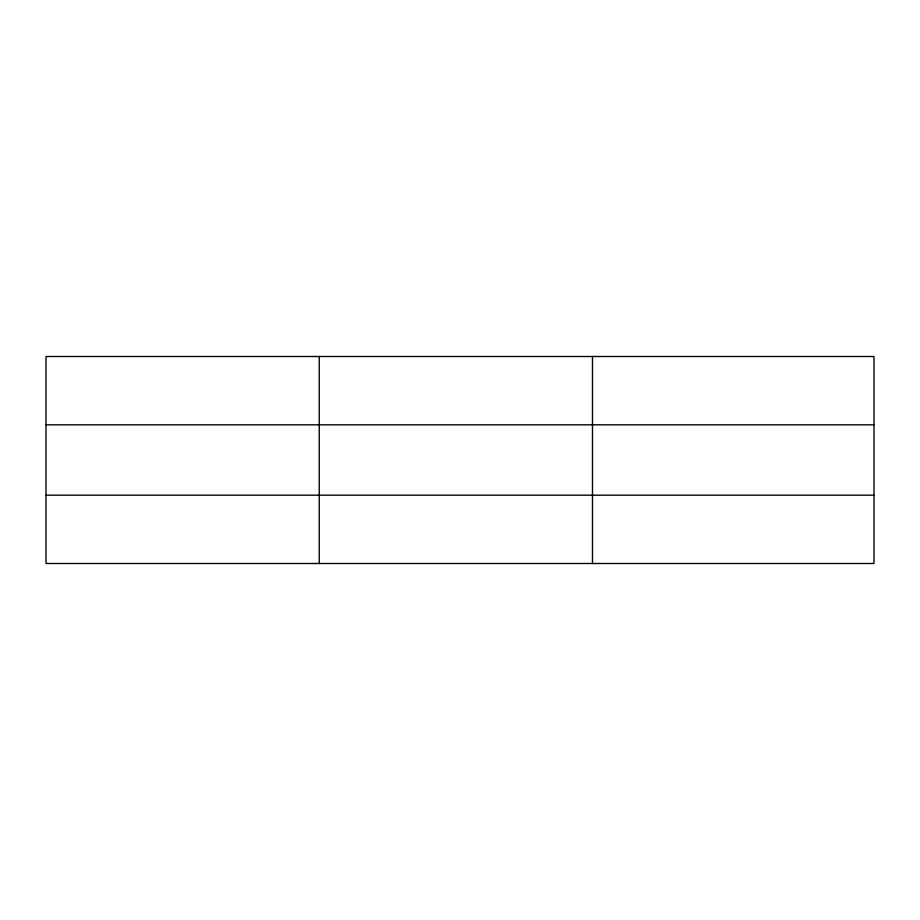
<?xml version="1.0" encoding="UTF-8"?>
<svg xmlns="http://www.w3.org/2000/svg" width="920" height="920" viewBox="0 0 920 920"><rect width="100%" height="100%" fill="white"/><g stroke="black" fill="none" stroke-linecap="round" stroke-linejoin="round"><path stroke-width="1.38" d="M319.24 356.5L319.24 563.5M592.48 356.5L592.48 563.5M874 495.19L874 563.5L46 563.5L46 356.5L874 356.5L874 495.19L46 495.19M46 424.81L874 424.81"/></g></svg>
